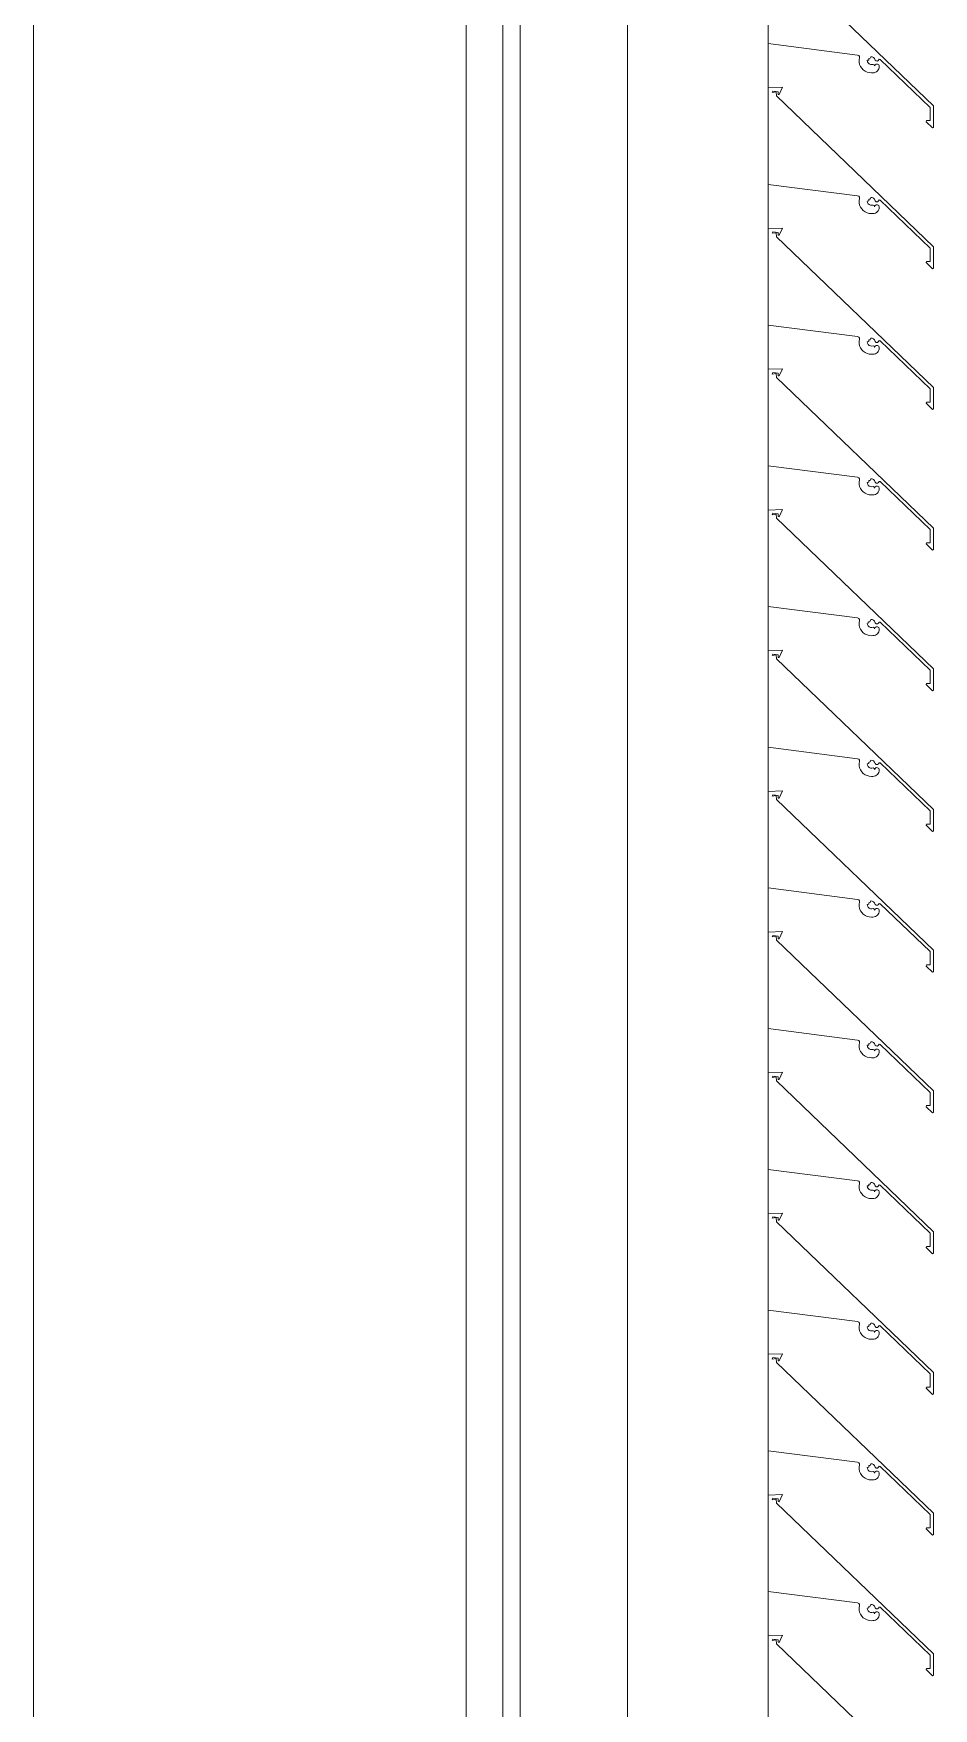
# Model space of a CAD drawing. Header units: millimetres. Extents: x -220592 to 404889, y -217665 to 38245.
# Drawn here: x -718.58 to -714.42, y -1249.95 to -1242.21 of the extents above; entities that cross this region are included whole.
import ezdxf

# ---------------------------------------------------------------- set-up
doc = ezdxf.new("R2010")
doc.units = ezdxf.units.MM
doc.linetypes.add('XKITLINE00', pattern=[0])
doc.layers.add('Part', color=7, linetype='Continuous', lineweight=0)

# ---------------------------------------------------------------- blocks, each defined once
blk = doc.blocks.new('*A15046')
at = {"layer": 'Part', "color": 7, "linetype": 'XKITLINE00', "lineweight": 0}
for p, q in [((92.53, 356.643483), (92.53, 93.899527)), ((94.53, 93.899527), (94.53, 244.699959))]:
    blk.add_line(p, q, dxfattribs=at)
blk = doc.blocks.new('*A15638')
at = {"layer": 'Part', "color": 7, "linetype": 'XKITLINE00', "lineweight": 0}
for p, q in [((94.700136, 154.15), (94.700136, 181.4)), ((94.780136, 154.15), (94.780136, 181.4))]:
    blk.add_line(p, q, dxfattribs=at)
blk = doc.blocks.new('*A15645')
at = {"layer": 'Part', "color": 7, "linetype": 'XKITLINE00', "lineweight": 0}
for p, q in [((95.925418, 167.26533), (95.992799, 167.26794)), ((95.947029, 167.250196), (95.944993, 167.243623)), ((95.944993, 167.243623), (95.962009, 167.246527)), ((95.972012, 167.247056), (95.947029, 167.250196)), ((95.962009, 167.246527), (95.964906, 167.227984)), ((95.964906, 167.227984), (96.690028, 166.531738)), ((95.972141, 167.234865), (95.972012, 167.247056)), ((95.977264, 167.234453), (95.972141, 167.234865)), ((95.992799, 167.26794), (95.977264, 167.234453)), ((96.339112, 166.766618), (95.925304, 166.819622)), ((96.344187, 166.764428), (96.339112, 166.766618)), ((96.347324, 166.759876), (96.344187, 166.764428)), ((96.346077, 166.74422), (96.347563, 166.754354)), ((96.346452, 166.733984), (96.346077, 166.74422)), ((96.347563, 166.754354), (96.347324, 166.759876)), ((96.391775, 166.743926), (96.38407, 166.74282)), ((96.38407, 166.74282), (96.384639, 166.736336)), ((96.397771, 166.75193), (96.390606, 166.750986)), ((96.390606, 166.750986), (96.391775, 166.743926)), ((96.400093, 166.75932), (96.397771, 166.75193)), ((96.406765, 166.758898), (96.400093, 166.75932)), ((96.412841, 166.756108), (96.406765, 166.758898)), ((96.417508, 166.751322), (96.412841, 166.756108)), ((96.420622, 166.743748), (96.417508, 166.751322)), ((96.424805, 166.739591), (96.420622, 166.743748)), ((96.435163, 166.743239), (96.430699, 166.739385)), ((96.438818, 166.747866), (96.435163, 166.743239)), ((96.443977, 166.746774), (96.438818, 166.747866)), ((96.674993, 166.525371), (96.443977, 166.746774)), ((96.348675, 166.723985), (96.346452, 166.733984)), ((96.352673, 166.714555), (96.348675, 166.723985)), ((96.358313, 166.706005), (96.352673, 166.714555)), ((96.365409, 166.698618), (96.358313, 166.706005)), ((96.373725, 166.69264), (96.365409, 166.698618)), ((96.382988, 166.688267), (96.373725, 166.69264)), ((96.392889, 166.685644), (96.382988, 166.688267)), ((96.384639, 166.736336), (96.387441, 166.730462)), ((96.387441, 166.730462), (96.392123, 166.72594)), ((96.392123, 166.72594), (96.398091, 166.723342)), ((96.403102, 166.684859), (96.392889, 166.685644)), ((96.398091, 166.723342), (96.404591, 166.722998)), ((96.409901, 166.684957), (96.403102, 166.684859)), ((96.404591, 166.722998), (96.410509, 166.723903)), ((96.415629, 166.685593), (96.409901, 166.684957)), ((96.410509, 166.723903), (96.41532, 166.721496)), ((96.41532, 166.721496), (96.41735, 166.716515)), ((96.42113, 166.687312), (96.415629, 166.685593)), ((96.41735, 166.716515), (96.420292, 166.721987)), ((96.420292, 166.721987), (96.425448, 166.725205)), ((96.4262, 166.690052), (96.42113, 166.687312)), ((96.430699, 166.739385), (96.424805, 166.739591)), ((96.425448, 166.725205), (96.431526, 166.725193)), ((96.430653, 166.69371), (96.4262, 166.690052)), ((96.434325, 166.698153), (96.430653, 166.69371)), ((96.431526, 166.725193), (96.43667, 166.721956)), ((96.437079, 166.703216), (96.434325, 166.698153)), ((96.43667, 166.721956), (96.43931, 166.716482)), ((96.438814, 166.708712), (96.437079, 166.703216)), ((96.43931, 166.716482), (96.438814, 166.708712)), ((96.67465, 166.464025), (96.674993, 166.525371)), ((96.690028, 166.531738), (96.689475, 166.432587)), ((96.656145, 166.459007), (96.65723, 166.463928)), ((96.684794, 166.430119), (96.656145, 166.459007)), ((96.65723, 166.463928), (96.67465, 166.464025)), ((96.689475, 166.432587), (96.684794, 166.430119))]:
    blk.add_line(p, q, dxfattribs=at)
blk = doc.blocks.new('*A15646')
at = {"layer": 'Part', "color": 7, "linetype": 'XKITLINE00', "lineweight": 0}
for p, q in [((95.925304, 167.26533), (95.275304, 167.26533)), ((95.275304, 167.26533), (95.275304, 153.465444)), ((95.925304, 167.26533), (95.925304, 153.465444)), ((95.925304, 153.465444), (95.275304, 153.465444))]:
    blk.add_line(p, q, dxfattribs=at)
blk = doc.blocks.new('*A15647')
at = {"layer": 'Part', "color": 7, "linetype": 'XKITLINE00', "lineweight": 0}
for p, q in [((95.925304, 166.615326), (95.992799, 166.61794)), ((95.947029, 166.600196), (95.944993, 166.593623)), ((95.944993, 166.593623), (95.962009, 166.596527)), ((95.972012, 166.597056), (95.947029, 166.600196)), ((95.962009, 166.596527), (95.964906, 166.577984)), ((95.972141, 166.584865), (95.972012, 166.597056)), ((95.992799, 166.61794), (95.977264, 166.584453)), ((95.964906, 166.577984), (96.690028, 165.881738)), ((95.977264, 166.584453), (95.972141, 166.584865)), ((96.339112, 166.116618), (95.925304, 166.169622)), ((96.344187, 166.114428), (96.339112, 166.116618)), ((96.347324, 166.109876), (96.344187, 166.114428)), ((96.346077, 166.09422), (96.347563, 166.104354)), ((96.346452, 166.083984), (96.346077, 166.09422)), ((96.348675, 166.073985), (96.346452, 166.083984)), ((96.347563, 166.104354), (96.347324, 166.109876)), ((96.352673, 166.064555), (96.348675, 166.073985)), ((96.358313, 166.056005), (96.352673, 166.064555)), ((96.365409, 166.048618), (96.358313, 166.056005)), ((96.373725, 166.04264), (96.365409, 166.048618)), ((96.391775, 166.093926), (96.38407, 166.09282)), ((96.38407, 166.09282), (96.384639, 166.086336)), ((96.384639, 166.086336), (96.387441, 166.080462)), ((96.387441, 166.080462), (96.392123, 166.07594)), ((96.397771, 166.10193), (96.390606, 166.100986)), ((96.390606, 166.100986), (96.391775, 166.093926)), ((96.392123, 166.07594), (96.398091, 166.073342)), ((96.400093, 166.10932), (96.397771, 166.10193)), ((96.398091, 166.073342), (96.404591, 166.072998)), ((96.406765, 166.108898), (96.400093, 166.10932)), ((96.404591, 166.072998), (96.410509, 166.073903)), ((96.412841, 166.106108), (96.406765, 166.108898)), ((96.410509, 166.073903), (96.41532, 166.071496)), ((96.417508, 166.101322), (96.412841, 166.106108)), ((96.41532, 166.071496), (96.41735, 166.066515)), ((96.41735, 166.066515), (96.420292, 166.071987)), ((96.420622, 166.093748), (96.417508, 166.101322)), ((96.420292, 166.071987), (96.425448, 166.075205)), ((96.424805, 166.089591), (96.420622, 166.093748)), ((96.430699, 166.089385), (96.424805, 166.089591)), ((96.425448, 166.075205), (96.431526, 166.075193)), ((96.434325, 166.048153), (96.430653, 166.04371)), ((96.435163, 166.093239), (96.430699, 166.089385)), ((96.431526, 166.075193), (96.43667, 166.071956)), ((96.437079, 166.053216), (96.434325, 166.048153)), ((96.438818, 166.097866), (96.435163, 166.093239)), ((96.43667, 166.071956), (96.43931, 166.066482)), ((96.438814, 166.058712), (96.437079, 166.053216)), ((96.43931, 166.066482), (96.438814, 166.058712)), ((96.443977, 166.096774), (96.438818, 166.097866)), ((96.674993, 165.875371), (96.443977, 166.096774)), ((96.382988, 166.038267), (96.373725, 166.04264)), ((96.392889, 166.035644), (96.382988, 166.038267)), ((96.403102, 166.034859), (96.392889, 166.035644)), ((96.409901, 166.034957), (96.403102, 166.034859)), ((96.415629, 166.035593), (96.409901, 166.034957)), ((96.42113, 166.037312), (96.415629, 166.035593)), ((96.4262, 166.040052), (96.42113, 166.037312)), ((96.430653, 166.04371), (96.4262, 166.040052)), ((96.656145, 165.809007), (96.65723, 165.813928)), ((96.65723, 165.813928), (96.67465, 165.814025)), ((96.67465, 165.814025), (96.674993, 165.875371)), ((96.690028, 165.881738), (96.689475, 165.782587)), ((96.684794, 165.780119), (96.656145, 165.809007)), ((96.689475, 165.782587), (96.684794, 165.780119))]:
    blk.add_line(p, q, dxfattribs=at)
blk = doc.blocks.new('*A15648')
at = {"layer": 'Part', "color": 7, "linetype": 'XKITLINE00', "lineweight": 0}
for p, q in [((95.925304, 165.965326), (95.992799, 165.96794)), ((95.992799, 165.96794), (95.977264, 165.934453)), ((95.947029, 165.950196), (95.944993, 165.943623)), ((95.944993, 165.943623), (95.962009, 165.946527)), ((95.972012, 165.947056), (95.947029, 165.950196)), ((95.962009, 165.946527), (95.964906, 165.927984)), ((95.964906, 165.927984), (96.690028, 165.231738)), ((95.972141, 165.934865), (95.972012, 165.947056)), ((95.977264, 165.934453), (95.972141, 165.934865)), ((96.339112, 165.466618), (95.925304, 165.519622)), ((96.344187, 165.464428), (96.339112, 165.466618)), ((96.347324, 165.459876), (96.344187, 165.464428)), ((96.346077, 165.44422), (96.347563, 165.454354)), ((96.346452, 165.433984), (96.346077, 165.44422)), ((96.348675, 165.423985), (96.346452, 165.433984)), ((96.347563, 165.454354), (96.347324, 165.459876)), ((96.391775, 165.443926), (96.38407, 165.44282)), ((96.38407, 165.44282), (96.384639, 165.436336)), ((96.384639, 165.436336), (96.387441, 165.430462)), ((96.387441, 165.430462), (96.392123, 165.42594)), ((96.397771, 165.45193), (96.390606, 165.450986)), ((96.390606, 165.450986), (96.391775, 165.443926)), ((96.392123, 165.42594), (96.398091, 165.423342)), ((96.400093, 165.45932), (96.397771, 165.45193)), ((96.406765, 165.458898), (96.400093, 165.45932)), ((96.412841, 165.456108), (96.406765, 165.458898)), ((96.417508, 165.451322), (96.412841, 165.456108)), ((96.420622, 165.443748), (96.417508, 165.451322)), ((96.420292, 165.421987), (96.425448, 165.425205)), ((96.424805, 165.439591), (96.420622, 165.443748)), ((96.430699, 165.439385), (96.424805, 165.439591)), ((96.425448, 165.425205), (96.431526, 165.425193)), ((96.435163, 165.443239), (96.430699, 165.439385)), ((96.431526, 165.425193), (96.43667, 165.421956)), ((96.438818, 165.447866), (96.435163, 165.443239)), ((96.443977, 165.446774), (96.438818, 165.447866)), ((96.674993, 165.225371), (96.443977, 165.446774)), ((96.352673, 165.414555), (96.348675, 165.423985)), ((96.358313, 165.406005), (96.352673, 165.414555)), ((96.365409, 165.398618), (96.358313, 165.406005)), ((96.373725, 165.39264), (96.365409, 165.398618)), ((96.382988, 165.388267), (96.373725, 165.39264)), ((96.392889, 165.385644), (96.382988, 165.388267)), ((96.403102, 165.384859), (96.392889, 165.385644)), ((96.398091, 165.423342), (96.404591, 165.422998)), ((96.409901, 165.384957), (96.403102, 165.384859)), ((96.404591, 165.422998), (96.410509, 165.423903)), ((96.415629, 165.385593), (96.409901, 165.384957)), ((96.410509, 165.423903), (96.41532, 165.421496)), ((96.41532, 165.421496), (96.41735, 165.416515)), ((96.42113, 165.387312), (96.415629, 165.385593)), ((96.41735, 165.416515), (96.420292, 165.421987)), ((96.4262, 165.390052), (96.42113, 165.387312)), ((96.430653, 165.39371), (96.4262, 165.390052)), ((96.434325, 165.398153), (96.430653, 165.39371)), ((96.437079, 165.403216), (96.434325, 165.398153)), ((96.43667, 165.421956), (96.43931, 165.416482)), ((96.438814, 165.408712), (96.437079, 165.403216)), ((96.43931, 165.416482), (96.438814, 165.408712)), ((96.67465, 165.164025), (96.674993, 165.225371)), ((96.690028, 165.231738), (96.689475, 165.132587)), ((96.656145, 165.159007), (96.65723, 165.163928)), ((96.684794, 165.130119), (96.656145, 165.159007)), ((96.65723, 165.163928), (96.67465, 165.164025)), ((96.689475, 165.132587), (96.684794, 165.130119))]:
    blk.add_line(p, q, dxfattribs=at)
blk = doc.blocks.new('*A15649')
at = {"layer": 'Part', "color": 7, "linetype": 'XKITLINE00', "lineweight": 0}
for p, q in [((95.925304, 165.315326), (95.992799, 165.31794)), ((95.947029, 165.300196), (95.944993, 165.293623)), ((95.944993, 165.293623), (95.962009, 165.296527)), ((95.972012, 165.297056), (95.947029, 165.300196)), ((95.962009, 165.296527), (95.964906, 165.277984)), ((95.964906, 165.277984), (96.690028, 164.581738)), ((95.972141, 165.284865), (95.972012, 165.297056)), ((95.977264, 165.284453), (95.972141, 165.284865)), ((95.992799, 165.31794), (95.977264, 165.284453)), ((96.339112, 164.816618), (95.925304, 164.869622)), ((96.344187, 164.814428), (96.339112, 164.816618)), ((96.347324, 164.809876), (96.344187, 164.814428)), ((96.347563, 164.804354), (96.347324, 164.809876)), ((96.400093, 164.80932), (96.397771, 164.80193)), ((96.406765, 164.808898), (96.400093, 164.80932)), ((96.412841, 164.806108), (96.406765, 164.808898)), ((96.346077, 164.79422), (96.347563, 164.804354)), ((96.346452, 164.783984), (96.346077, 164.79422)), ((96.348675, 164.773985), (96.346452, 164.783984)), ((96.352673, 164.764555), (96.348675, 164.773985)), ((96.358313, 164.756005), (96.352673, 164.764555)), ((96.365409, 164.748618), (96.358313, 164.756005)), ((96.373725, 164.74264), (96.365409, 164.748618)), ((96.382988, 164.738267), (96.373725, 164.74264)), ((96.392889, 164.735644), (96.382988, 164.738267)), ((96.391775, 164.793926), (96.38407, 164.79282)), ((96.38407, 164.79282), (96.384639, 164.786336)), ((96.384639, 164.786336), (96.387441, 164.780462)), ((96.387441, 164.780462), (96.392123, 164.77594)), ((96.397771, 164.80193), (96.390606, 164.800986)), ((96.390606, 164.800986), (96.391775, 164.793926)), ((96.392123, 164.77594), (96.398091, 164.773342)), ((96.403102, 164.734859), (96.392889, 164.735644)), ((96.398091, 164.773342), (96.404591, 164.772998)), ((96.409901, 164.734957), (96.403102, 164.734859)), ((96.404591, 164.772998), (96.410509, 164.773903)), ((96.415629, 164.735593), (96.409901, 164.734957)), ((96.410509, 164.773903), (96.41532, 164.771496)), ((96.417508, 164.801322), (96.412841, 164.806108)), ((96.41532, 164.771496), (96.41735, 164.766515)), ((96.42113, 164.737312), (96.415629, 164.735593)), ((96.41735, 164.766515), (96.420292, 164.771987)), ((96.420622, 164.793748), (96.417508, 164.801322)), ((96.420292, 164.771987), (96.425448, 164.775205)), ((96.424805, 164.789591), (96.420622, 164.793748)), ((96.4262, 164.740052), (96.42113, 164.737312)), ((96.430699, 164.789385), (96.424805, 164.789591)), ((96.425448, 164.775205), (96.431526, 164.775193)), ((96.430653, 164.74371), (96.4262, 164.740052)), ((96.434325, 164.748153), (96.430653, 164.74371)), ((96.435163, 164.793239), (96.430699, 164.789385)), ((96.431526, 164.775193), (96.43667, 164.771956)), ((96.437079, 164.753216), (96.434325, 164.748153)), ((96.438818, 164.797866), (96.435163, 164.793239)), ((96.43667, 164.771956), (96.43931, 164.766482)), ((96.438814, 164.758712), (96.437079, 164.753216)), ((96.43931, 164.766482), (96.438814, 164.758712)), ((96.443977, 164.796774), (96.438818, 164.797866)), ((96.674993, 164.575371), (96.443977, 164.796774)), ((96.67465, 164.514025), (96.674993, 164.575371)), ((96.690028, 164.581738), (96.689475, 164.482587)), ((96.656145, 164.509007), (96.65723, 164.513928)), ((96.684794, 164.480119), (96.656145, 164.509007)), ((96.65723, 164.513928), (96.67465, 164.514025)), ((96.689475, 164.482587), (96.684794, 164.480119))]:
    blk.add_line(p, q, dxfattribs=at)
blk = doc.blocks.new('*A15650')
at = {"layer": 'Part', "color": 7, "linetype": 'XKITLINE00', "lineweight": 0}
for p, q in [((95.925304, 164.665326), (95.992799, 164.66794)), ((95.992799, 164.66794), (95.977264, 164.634453)), ((95.947029, 164.650196), (95.944993, 164.643623)), ((95.944993, 164.643623), (95.962009, 164.646527)), ((95.972012, 164.647056), (95.947029, 164.650196)), ((95.962009, 164.646527), (95.964906, 164.627984)), ((95.964906, 164.627984), (96.690028, 163.931738)), ((95.972141, 164.634865), (95.972012, 164.647056)), ((95.977264, 164.634453), (95.972141, 164.634865)), ((96.339112, 164.166618), (95.925304, 164.219622)), ((96.344187, 164.164428), (96.339112, 164.166618)), ((96.347324, 164.159876), (96.344187, 164.164428)), ((96.346077, 164.14422), (96.347563, 164.154354)), ((96.346452, 164.133984), (96.346077, 164.14422)), ((96.348675, 164.123985), (96.346452, 164.133984)), ((96.347563, 164.154354), (96.347324, 164.159876)), ((96.352673, 164.114555), (96.348675, 164.123985)), ((96.358313, 164.106005), (96.352673, 164.114555)), ((96.391775, 164.143926), (96.38407, 164.14282)), ((96.38407, 164.14282), (96.384639, 164.136336)), ((96.384639, 164.136336), (96.387441, 164.130462)), ((96.387441, 164.130462), (96.392123, 164.12594)), ((96.397771, 164.15193), (96.390606, 164.150986)), ((96.390606, 164.150986), (96.391775, 164.143926)), ((96.392123, 164.12594), (96.398091, 164.123342)), ((96.400093, 164.15932), (96.397771, 164.15193)), ((96.398091, 164.123342), (96.404591, 164.122998)), ((96.406765, 164.158898), (96.400093, 164.15932)), ((96.404591, 164.122998), (96.410509, 164.123903)), ((96.412841, 164.156108), (96.406765, 164.158898)), ((96.410509, 164.123903), (96.41532, 164.121496)), ((96.417508, 164.151322), (96.412841, 164.156108)), ((96.41532, 164.121496), (96.41735, 164.116515)), ((96.41735, 164.116515), (96.420292, 164.121987)), ((96.420622, 164.143748), (96.417508, 164.151322)), ((96.420292, 164.121987), (96.425448, 164.125205)), ((96.424805, 164.139591), (96.420622, 164.143748)), ((96.430699, 164.139385), (96.424805, 164.139591)), ((96.425448, 164.125205), (96.431526, 164.125193)), ((96.435163, 164.143239), (96.430699, 164.139385)), ((96.431526, 164.125193), (96.43667, 164.121956)), ((96.438818, 164.147866), (96.435163, 164.143239)), ((96.43667, 164.121956), (96.43931, 164.116482)), ((96.43931, 164.116482), (96.438814, 164.108712)), ((96.443977, 164.146774), (96.438818, 164.147866)), ((96.674993, 163.925371), (96.443977, 164.146774)), ((96.365409, 164.098618), (96.358313, 164.106005)), ((96.373725, 164.09264), (96.365409, 164.098618)), ((96.382988, 164.088267), (96.373725, 164.09264)), ((96.392889, 164.085644), (96.382988, 164.088267)), ((96.403102, 164.084859), (96.392889, 164.085644)), ((96.409901, 164.084957), (96.403102, 164.084859)), ((96.415629, 164.085593), (96.409901, 164.084957)), ((96.42113, 164.087312), (96.415629, 164.085593)), ((96.4262, 164.090052), (96.42113, 164.087312)), ((96.430653, 164.09371), (96.4262, 164.090052)), ((96.434325, 164.098153), (96.430653, 164.09371)), ((96.437079, 164.103216), (96.434325, 164.098153)), ((96.438814, 164.108712), (96.437079, 164.103216)), ((96.67465, 163.864025), (96.674993, 163.925371)), ((96.690028, 163.931738), (96.689475, 163.832587)), ((96.656145, 163.859007), (96.65723, 163.863928)), ((96.684794, 163.830119), (96.656145, 163.859007)), ((96.65723, 163.863928), (96.67465, 163.864025)), ((96.689475, 163.832587), (96.684794, 163.830119))]:
    blk.add_line(p, q, dxfattribs=at)
blk = doc.blocks.new('*A15651')
at = {"layer": 'Part', "color": 7, "linetype": 'XKITLINE00', "lineweight": 0}
for p, q in [((95.925304, 164.015326), (95.992799, 164.01794)), ((95.947029, 164.000196), (95.944993, 163.993623)), ((95.944993, 163.993623), (95.962009, 163.996527)), ((95.972012, 163.997056), (95.947029, 164.000196)), ((95.962009, 163.996527), (95.964906, 163.977984)), ((95.964906, 163.977984), (96.690028, 163.281738)), ((95.972141, 163.984865), (95.972012, 163.997056)), ((95.977264, 163.984453), (95.972141, 163.984865)), ((95.992799, 164.01794), (95.977264, 163.984453)), ((96.339112, 163.516618), (95.925304, 163.569622)), ((96.344187, 163.514428), (96.339112, 163.516618)), ((96.347324, 163.509876), (96.344187, 163.514428)), ((96.346077, 163.49422), (96.347563, 163.504354)), ((96.346452, 163.483984), (96.346077, 163.49422)), ((96.347563, 163.504354), (96.347324, 163.509876)), ((96.391775, 163.493926), (96.38407, 163.49282)), ((96.38407, 163.49282), (96.384639, 163.486336)), ((96.397771, 163.50193), (96.390606, 163.500986)), ((96.390606, 163.500986), (96.391775, 163.493926)), ((96.400093, 163.50932), (96.397771, 163.50193)), ((96.406765, 163.508898), (96.400093, 163.50932)), ((96.412841, 163.506108), (96.406765, 163.508898)), ((96.417508, 163.501322), (96.412841, 163.506108)), ((96.420622, 163.493748), (96.417508, 163.501322)), ((96.424805, 163.489591), (96.420622, 163.493748)), ((96.435163, 163.493239), (96.430699, 163.489385)), ((96.438818, 163.497866), (96.435163, 163.493239)), ((96.443977, 163.496774), (96.438818, 163.497866)), ((96.674993, 163.275371), (96.443977, 163.496774)), ((96.348675, 163.473985), (96.346452, 163.483984)), ((96.352673, 163.464555), (96.348675, 163.473985)), ((96.358313, 163.456005), (96.352673, 163.464555)), ((96.365409, 163.448618), (96.358313, 163.456005)), ((96.373725, 163.44264), (96.365409, 163.448618)), ((96.382988, 163.438267), (96.373725, 163.44264)), ((96.392889, 163.435644), (96.382988, 163.438267)), ((96.384639, 163.486336), (96.387441, 163.480462)), ((96.387441, 163.480462), (96.392123, 163.47594)), ((96.392123, 163.47594), (96.398091, 163.473342)), ((96.403102, 163.434859), (96.392889, 163.435644)), ((96.398091, 163.473342), (96.404591, 163.472998)), ((96.409901, 163.434957), (96.403102, 163.434859)), ((96.404591, 163.472998), (96.410509, 163.473903)), ((96.415629, 163.435593), (96.409901, 163.434957)), ((96.410509, 163.473903), (96.41532, 163.471496)), ((96.41532, 163.471496), (96.41735, 163.466515)), ((96.42113, 163.437312), (96.415629, 163.435593)), ((96.41735, 163.466515), (96.420292, 163.471987)), ((96.420292, 163.471987), (96.425448, 163.475205)), ((96.4262, 163.440052), (96.42113, 163.437312)), ((96.430699, 163.489385), (96.424805, 163.489591)), ((96.425448, 163.475205), (96.431526, 163.475193)), ((96.430653, 163.44371), (96.4262, 163.440052)), ((96.434325, 163.448153), (96.430653, 163.44371)), ((96.431526, 163.475193), (96.43667, 163.471956)), ((96.437079, 163.453216), (96.434325, 163.448153)), ((96.43667, 163.471956), (96.43931, 163.466482)), ((96.438814, 163.458712), (96.437079, 163.453216)), ((96.43931, 163.466482), (96.438814, 163.458712)), ((96.67465, 163.214025), (96.674993, 163.275371)), ((96.690028, 163.281738), (96.689475, 163.182587)), ((96.656145, 163.209007), (96.65723, 163.213928)), ((96.684794, 163.180119), (96.656145, 163.209007)), ((96.65723, 163.213928), (96.67465, 163.214025)), ((96.689475, 163.182587), (96.684794, 163.180119))]:
    blk.add_line(p, q, dxfattribs=at)
blk = doc.blocks.new('*A15652')
at = {"layer": 'Part', "color": 7, "linetype": 'XKITLINE00', "lineweight": 0}
for p, q in [((95.925304, 163.365326), (95.992799, 163.36794)), ((95.947029, 163.350196), (95.944993, 163.343623)), ((95.944993, 163.343623), (95.962009, 163.346527)), ((95.972012, 163.347056), (95.947029, 163.350196)), ((95.962009, 163.346527), (95.964906, 163.327984)), ((95.972141, 163.334865), (95.972012, 163.347056)), ((95.992799, 163.36794), (95.977264, 163.334453)), ((95.964906, 163.327984), (96.690028, 162.631738)), ((95.977264, 163.334453), (95.972141, 163.334865)), ((96.339112, 162.866618), (95.925304, 162.919622)), ((96.344187, 162.864428), (96.339112, 162.866618)), ((96.347324, 162.859876), (96.344187, 162.864428)), ((96.346077, 162.84422), (96.347563, 162.854354)), ((96.346452, 162.833984), (96.346077, 162.84422)), ((96.348675, 162.823985), (96.346452, 162.833984)), ((96.347563, 162.854354), (96.347324, 162.859876)), ((96.352673, 162.814555), (96.348675, 162.823985)), ((96.358313, 162.806005), (96.352673, 162.814555)), ((96.365409, 162.798618), (96.358313, 162.806005)), ((96.373725, 162.79264), (96.365409, 162.798618)), ((96.391775, 162.843926), (96.38407, 162.84282)), ((96.38407, 162.84282), (96.384639, 162.836336)), ((96.384639, 162.836336), (96.387441, 162.830462)), ((96.387441, 162.830462), (96.392123, 162.82594)), ((96.397771, 162.85193), (96.390606, 162.850986)), ((96.390606, 162.850986), (96.391775, 162.843926)), ((96.392123, 162.82594), (96.398091, 162.823342)), ((96.400093, 162.85932), (96.397771, 162.85193)), ((96.398091, 162.823342), (96.404591, 162.822998)), ((96.406765, 162.858898), (96.400093, 162.85932)), ((96.404591, 162.822998), (96.410509, 162.823903)), ((96.412841, 162.856108), (96.406765, 162.858898)), ((96.410509, 162.823903), (96.41532, 162.821496)), ((96.417508, 162.851322), (96.412841, 162.856108)), ((96.41532, 162.821496), (96.41735, 162.816515)), ((96.41735, 162.816515), (96.420292, 162.821987)), ((96.420622, 162.843748), (96.417508, 162.851322)), ((96.420292, 162.821987), (96.425448, 162.825205)), ((96.424805, 162.839591), (96.420622, 162.843748)), ((96.430699, 162.839385), (96.424805, 162.839591)), ((96.425448, 162.825205), (96.431526, 162.825193)), ((96.434325, 162.798153), (96.430653, 162.79371)), ((96.435163, 162.843239), (96.430699, 162.839385)), ((96.431526, 162.825193), (96.43667, 162.821956)), ((96.437079, 162.803216), (96.434325, 162.798153)), ((96.438818, 162.847866), (96.435163, 162.843239)), ((96.43667, 162.821956), (96.43931, 162.816482)), ((96.438814, 162.808712), (96.437079, 162.803216)), ((96.43931, 162.816482), (96.438814, 162.808712)), ((96.443977, 162.846774), (96.438818, 162.847866)), ((96.674993, 162.625371), (96.443977, 162.846774)), ((96.382988, 162.788267), (96.373725, 162.79264)), ((96.392889, 162.785644), (96.382988, 162.788267)), ((96.403102, 162.784859), (96.392889, 162.785644)), ((96.409901, 162.784957), (96.403102, 162.784859)), ((96.415629, 162.785593), (96.409901, 162.784957)), ((96.42113, 162.787312), (96.415629, 162.785593)), ((96.4262, 162.790052), (96.42113, 162.787312)), ((96.430653, 162.79371), (96.4262, 162.790052)), ((96.656145, 162.559007), (96.65723, 162.563928)), ((96.65723, 162.563928), (96.67465, 162.564025)), ((96.67465, 162.564025), (96.674993, 162.625371)), ((96.690028, 162.631738), (96.689475, 162.532587)), ((96.684794, 162.530119), (96.656145, 162.559007)), ((96.689475, 162.532587), (96.684794, 162.530119))]:
    blk.add_line(p, q, dxfattribs=at)
blk = doc.blocks.new('*A15653')
at = {"layer": 'Part', "color": 7, "linetype": 'XKITLINE00', "lineweight": 0}
for p, q in [((95.925304, 162.715326), (95.992799, 162.71794)), ((95.992799, 162.71794), (95.977264, 162.684453)), ((95.947029, 162.700196), (95.944993, 162.693623)), ((95.944993, 162.693623), (95.962009, 162.696527)), ((95.972012, 162.697056), (95.947029, 162.700196)), ((95.962009, 162.696527), (95.964906, 162.677984)), ((95.964906, 162.677984), (96.690028, 161.981738)), ((95.972141, 162.684865), (95.972012, 162.697056)), ((95.977264, 162.684453), (95.972141, 162.684865)), ((96.339112, 162.216618), (95.925304, 162.269622)), ((96.344187, 162.214428), (96.339112, 162.216618)), ((96.347324, 162.209876), (96.344187, 162.214428)), ((96.346077, 162.19422), (96.347563, 162.204354)), ((96.346452, 162.183984), (96.346077, 162.19422)), ((96.348675, 162.173985), (96.346452, 162.183984)), ((96.347563, 162.204354), (96.347324, 162.209876)), ((96.391775, 162.193926), (96.38407, 162.19282)), ((96.38407, 162.19282), (96.384639, 162.186336)), ((96.384639, 162.186336), (96.387441, 162.180462)), ((96.387441, 162.180462), (96.392123, 162.17594)), ((96.397771, 162.20193), (96.390606, 162.200986)), ((96.390606, 162.200986), (96.391775, 162.193926)), ((96.392123, 162.17594), (96.398091, 162.173342)), ((96.400093, 162.20932), (96.397771, 162.20193)), ((96.406765, 162.208898), (96.400093, 162.20932)), ((96.412841, 162.206108), (96.406765, 162.208898)), ((96.417508, 162.201322), (96.412841, 162.206108)), ((96.420622, 162.193748), (96.417508, 162.201322)), ((96.424805, 162.189591), (96.420622, 162.193748)), ((96.430699, 162.189385), (96.424805, 162.189591)), ((96.435163, 162.193239), (96.430699, 162.189385)), ((96.438818, 162.197866), (96.435163, 162.193239)), ((96.443977, 162.196774), (96.438818, 162.197866)), ((96.674993, 161.975371), (96.443977, 162.196774)), ((96.352673, 162.164555), (96.348675, 162.173985)), ((96.358313, 162.156005), (96.352673, 162.164555)), ((96.365409, 162.148618), (96.358313, 162.156005)), ((96.373725, 162.14264), (96.365409, 162.148618)), ((96.382988, 162.138267), (96.373725, 162.14264)), ((96.392889, 162.135644), (96.382988, 162.138267)), ((96.403102, 162.134859), (96.392889, 162.135644)), ((96.398091, 162.173342), (96.404591, 162.172998)), ((96.409901, 162.134957), (96.403102, 162.134859)), ((96.404591, 162.172998), (96.410509, 162.173903)), ((96.415629, 162.135593), (96.409901, 162.134957)), ((96.410509, 162.173903), (96.41532, 162.171496)), ((96.41532, 162.171496), (96.41735, 162.166515)), ((96.42113, 162.137312), (96.415629, 162.135593)), ((96.41735, 162.166515), (96.420292, 162.171987)), ((96.420292, 162.171987), (96.425448, 162.175205)), ((96.4262, 162.140052), (96.42113, 162.137312)), ((96.425448, 162.175205), (96.431526, 162.175193)), ((96.430653, 162.14371), (96.4262, 162.140052)), ((96.434325, 162.148153), (96.430653, 162.14371)), ((96.431526, 162.175193), (96.43667, 162.171956)), ((96.437079, 162.153216), (96.434325, 162.148153)), ((96.43667, 162.171956), (96.43931, 162.166482)), ((96.438814, 162.158712), (96.437079, 162.153216)), ((96.43931, 162.166482), (96.438814, 162.158712)), ((96.67465, 161.914025), (96.674993, 161.975371)), ((96.690028, 161.981738), (96.689475, 161.882587)), ((96.656145, 161.909007), (96.65723, 161.913928)), ((96.684794, 161.880119), (96.656145, 161.909007)), ((96.65723, 161.913928), (96.67465, 161.914025)), ((96.689475, 161.882587), (96.684794, 161.880119))]:
    blk.add_line(p, q, dxfattribs=at)
blk = doc.blocks.new('*A15654')
at = {"layer": 'Part', "color": 7, "linetype": 'XKITLINE00', "lineweight": 0}
for p, q in [((95.925304, 162.065326), (95.992799, 162.06794)), ((95.947029, 162.050196), (95.944993, 162.043623)), ((95.944993, 162.043623), (95.962009, 162.046527)), ((95.972012, 162.047056), (95.947029, 162.050196)), ((95.962009, 162.046527), (95.964906, 162.027984)), ((95.964906, 162.027984), (96.690028, 161.331738)), ((95.972141, 162.034865), (95.972012, 162.047056)), ((95.977264, 162.034453), (95.972141, 162.034865)), ((95.992799, 162.06794), (95.977264, 162.034453)), ((96.339112, 161.566618), (95.925304, 161.619622)), ((96.344187, 161.564428), (96.339112, 161.566618)), ((96.347324, 161.559876), (96.344187, 161.564428)), ((96.347563, 161.554354), (96.347324, 161.559876)), ((96.400093, 161.55932), (96.397771, 161.55193)), ((96.406765, 161.558898), (96.400093, 161.55932)), ((96.412841, 161.556108), (96.406765, 161.558898)), ((96.346077, 161.54422), (96.347563, 161.554354)), ((96.346452, 161.533984), (96.346077, 161.54422)), ((96.348675, 161.523985), (96.346452, 161.533984)), ((96.352673, 161.514555), (96.348675, 161.523985)), ((96.358313, 161.506005), (96.352673, 161.514555)), ((96.365409, 161.498618), (96.358313, 161.506005)), ((96.373725, 161.49264), (96.365409, 161.498618)), ((96.382988, 161.488267), (96.373725, 161.49264)), ((96.392889, 161.485644), (96.382988, 161.488267)), ((96.391775, 161.543926), (96.38407, 161.54282)), ((96.38407, 161.54282), (96.384639, 161.536336)), ((96.384639, 161.536336), (96.387441, 161.530462)), ((96.387441, 161.530462), (96.392123, 161.52594)), ((96.397771, 161.55193), (96.390606, 161.550986)), ((96.390606, 161.550986), (96.391775, 161.543926)), ((96.392123, 161.52594), (96.398091, 161.523342)), ((96.403102, 161.484859), (96.392889, 161.485644)), ((96.398091, 161.523342), (96.404591, 161.522998)), ((96.409901, 161.484957), (96.403102, 161.484859)), ((96.404591, 161.522998), (96.410509, 161.523903)), ((96.415629, 161.485593), (96.409901, 161.484957)), ((96.410509, 161.523903), (96.41532, 161.521496)), ((96.417508, 161.551322), (96.412841, 161.556108)), ((96.41532, 161.521496), (96.41735, 161.516515)), ((96.42113, 161.487312), (96.415629, 161.485593)), ((96.41735, 161.516515), (96.420292, 161.521987)), ((96.420622, 161.543748), (96.417508, 161.551322)), ((96.420292, 161.521987), (96.425448, 161.525205)), ((96.424805, 161.539591), (96.420622, 161.543748)), ((96.4262, 161.490052), (96.42113, 161.487312)), ((96.430699, 161.539385), (96.424805, 161.539591)), ((96.425448, 161.525205), (96.431526, 161.525193)), ((96.430653, 161.49371), (96.4262, 161.490052)), ((96.434325, 161.498153), (96.430653, 161.49371)), ((96.435163, 161.543239), (96.430699, 161.539385)), ((96.431526, 161.525193), (96.43667, 161.521956)), ((96.437079, 161.503216), (96.434325, 161.498153)), ((96.438818, 161.547866), (96.435163, 161.543239)), ((96.43667, 161.521956), (96.43931, 161.516482)), ((96.438814, 161.508712), (96.437079, 161.503216)), ((96.43931, 161.516482), (96.438814, 161.508712)), ((96.443977, 161.546774), (96.438818, 161.547866)), ((96.674993, 161.325371), (96.443977, 161.546774)), ((96.67465, 161.264025), (96.674993, 161.325371)), ((96.690028, 161.331738), (96.689475, 161.232587)), ((96.656145, 161.259007), (96.65723, 161.263928)), ((96.684794, 161.230119), (96.656145, 161.259007)), ((96.65723, 161.263928), (96.67465, 161.264025)), ((96.689475, 161.232587), (96.684794, 161.230119))]:
    blk.add_line(p, q, dxfattribs=at)
blk = doc.blocks.new('*A15655')
at = {"layer": 'Part', "color": 7, "linetype": 'XKITLINE00', "lineweight": 0}
for p, q in [((95.925304, 161.415326), (95.992799, 161.41794)), ((95.992799, 161.41794), (95.977264, 161.384453)), ((95.947029, 161.400196), (95.944993, 161.393623)), ((95.944993, 161.393623), (95.962009, 161.396527)), ((95.972012, 161.397056), (95.947029, 161.400196)), ((95.962009, 161.396527), (95.964906, 161.377984)), ((95.964906, 161.377984), (96.690028, 160.681738)), ((95.972141, 161.384865), (95.972012, 161.397056)), ((95.977264, 161.384453), (95.972141, 161.384865)), ((96.339112, 160.916618), (95.925304, 160.969622)), ((96.344187, 160.914428), (96.339112, 160.916618)), ((96.347324, 160.909876), (96.344187, 160.914428)), ((96.346077, 160.89422), (96.347563, 160.904354)), ((96.346452, 160.883984), (96.346077, 160.89422)), ((96.348675, 160.873985), (96.346452, 160.883984)), ((96.347563, 160.904354), (96.347324, 160.909876)), ((96.352673, 160.864555), (96.348675, 160.873985)), ((96.358313, 160.856005), (96.352673, 160.864555)), ((96.391775, 160.893926), (96.38407, 160.89282)), ((96.38407, 160.89282), (96.384639, 160.886336)), ((96.384639, 160.886336), (96.387441, 160.880462)), ((96.387441, 160.880462), (96.392123, 160.87594)), ((96.397771, 160.90193), (96.390606, 160.900986)), ((96.390606, 160.900986), (96.391775, 160.893926)), ((96.392123, 160.87594), (96.398091, 160.873342)), ((96.400093, 160.90932), (96.397771, 160.90193)), ((96.398091, 160.873342), (96.404591, 160.872998)), ((96.406765, 160.908898), (96.400093, 160.90932)), ((96.404591, 160.872998), (96.410509, 160.873903)), ((96.412841, 160.906108), (96.406765, 160.908898)), ((96.410509, 160.873903), (96.41532, 160.871496)), ((96.417508, 160.901322), (96.412841, 160.906108)), ((96.41532, 160.871496), (96.41735, 160.866515)), ((96.41735, 160.866515), (96.420292, 160.871987)), ((96.420622, 160.893748), (96.417508, 160.901322)), ((96.420292, 160.871987), (96.425448, 160.875205)), ((96.424805, 160.889591), (96.420622, 160.893748)), ((96.430699, 160.889385), (96.424805, 160.889591)), ((96.425448, 160.875205), (96.431526, 160.875193)), ((96.435163, 160.893239), (96.430699, 160.889385)), ((96.431526, 160.875193), (96.43667, 160.871956)), ((96.438818, 160.897866), (96.435163, 160.893239)), ((96.43667, 160.871956), (96.43931, 160.866482)), ((96.43931, 160.866482), (96.438814, 160.858712)), ((96.443977, 160.896774), (96.438818, 160.897866)), ((96.674993, 160.675371), (96.443977, 160.896774)), ((96.365409, 160.848618), (96.358313, 160.856005)), ((96.373725, 160.84264), (96.365409, 160.848618)), ((96.382988, 160.838267), (96.373725, 160.84264)), ((96.392889, 160.835644), (96.382988, 160.838267)), ((96.403102, 160.834859), (96.392889, 160.835644)), ((96.409901, 160.834957), (96.403102, 160.834859)), ((96.415629, 160.835593), (96.409901, 160.834957)), ((96.42113, 160.837312), (96.415629, 160.835593)), ((96.4262, 160.840052), (96.42113, 160.837312)), ((96.430653, 160.84371), (96.4262, 160.840052)), ((96.434325, 160.848153), (96.430653, 160.84371)), ((96.437079, 160.853216), (96.434325, 160.848153)), ((96.438814, 160.858712), (96.437079, 160.853216)), ((96.67465, 160.614025), (96.674993, 160.675371)), ((96.690028, 160.681738), (96.689475, 160.582587)), ((96.656145, 160.609007), (96.65723, 160.613928)), ((96.684794, 160.580119), (96.656145, 160.609007)), ((96.65723, 160.613928), (96.67465, 160.614025)), ((96.689475, 160.582587), (96.684794, 160.580119))]:
    blk.add_line(p, q, dxfattribs=at)
blk = doc.blocks.new('*A15656')
at = {"layer": 'Part', "color": 7, "linetype": 'XKITLINE00', "lineweight": 0}
for p, q in [((95.925304, 160.765326), (95.992799, 160.76794)), ((95.947029, 160.750196), (95.944993, 160.743623)), ((95.944993, 160.743623), (95.962009, 160.746527)), ((95.972012, 160.747056), (95.947029, 160.750196)), ((95.962009, 160.746527), (95.964906, 160.727984)), ((95.964906, 160.727984), (96.690028, 160.031738)), ((95.972141, 160.734865), (95.972012, 160.747056)), ((95.977264, 160.734453), (95.972141, 160.734865)), ((95.992799, 160.76794), (95.977264, 160.734453)), ((96.339112, 160.266618), (95.925304, 160.319622)), ((96.344187, 160.264428), (96.339112, 160.266618)), ((96.347324, 160.259876), (96.344187, 160.264428)), ((96.346077, 160.24422), (96.347563, 160.254354)), ((96.346452, 160.233984), (96.346077, 160.24422)), ((96.347563, 160.254354), (96.347324, 160.259876)), ((96.391775, 160.243926), (96.38407, 160.24282)), ((96.38407, 160.24282), (96.384639, 160.236336)), ((96.397771, 160.25193), (96.390606, 160.250986)), ((96.390606, 160.250986), (96.391775, 160.243926)), ((96.400093, 160.25932), (96.397771, 160.25193)), ((96.406765, 160.258898), (96.400093, 160.25932)), ((96.412841, 160.256108), (96.406765, 160.258898)), ((96.417508, 160.251322), (96.412841, 160.256108)), ((96.420622, 160.243748), (96.417508, 160.251322)), ((96.424805, 160.239591), (96.420622, 160.243748)), ((96.435163, 160.243239), (96.430699, 160.239385)), ((96.438818, 160.247866), (96.435163, 160.243239)), ((96.443977, 160.246774), (96.438818, 160.247866)), ((96.674993, 160.025371), (96.443977, 160.246774)), ((96.348675, 160.223985), (96.346452, 160.233984)), ((96.352673, 160.214555), (96.348675, 160.223985)), ((96.358313, 160.206005), (96.352673, 160.214555)), ((96.365409, 160.198618), (96.358313, 160.206005)), ((96.373725, 160.19264), (96.365409, 160.198618)), ((96.382988, 160.188267), (96.373725, 160.19264)), ((96.392889, 160.185644), (96.382988, 160.188267)), ((96.384639, 160.236336), (96.387441, 160.230462)), ((96.387441, 160.230462), (96.392123, 160.22594)), ((96.392123, 160.22594), (96.398091, 160.223342)), ((96.403102, 160.184859), (96.392889, 160.185644)), ((96.398091, 160.223342), (96.404591, 160.222998)), ((96.409901, 160.184957), (96.403102, 160.184859)), ((96.404591, 160.222998), (96.410509, 160.223903)), ((96.415629, 160.185593), (96.409901, 160.184957)), ((96.410509, 160.223903), (96.41532, 160.221496)), ((96.41532, 160.221496), (96.41735, 160.216515)), ((96.42113, 160.187312), (96.415629, 160.185593)), ((96.41735, 160.216515), (96.420292, 160.221987)), ((96.420292, 160.221987), (96.425448, 160.225205)), ((96.4262, 160.190052), (96.42113, 160.187312)), ((96.430699, 160.239385), (96.424805, 160.239591)), ((96.425448, 160.225205), (96.431526, 160.225193)), ((96.430653, 160.19371), (96.4262, 160.190052)), ((96.434325, 160.198153), (96.430653, 160.19371)), ((96.431526, 160.225193), (96.43667, 160.221956)), ((96.437079, 160.203216), (96.434325, 160.198153)), ((96.43667, 160.221956), (96.43931, 160.216482)), ((96.438814, 160.208712), (96.437079, 160.203216)), ((96.43931, 160.216482), (96.438814, 160.208712)), ((96.67465, 159.964025), (96.674993, 160.025371)), ((96.690028, 160.031738), (96.689475, 159.932587)), ((96.656145, 159.959007), (96.65723, 159.963928)), ((96.684794, 159.930119), (96.656145, 159.959007)), ((96.65723, 159.963928), (96.67465, 159.964025)), ((96.689475, 159.932587), (96.684794, 159.930119))]:
    blk.add_line(p, q, dxfattribs=at)
blk = doc.blocks.new('*A15657')
at = {"layer": 'Part', "color": 7, "linetype": 'XKITLINE00', "lineweight": 0}
for p, q in [((95.925304, 160.115326), (95.992799, 160.11794)), ((95.947029, 160.100196), (95.944993, 160.093623)), ((95.944993, 160.093623), (95.962009, 160.096527)), ((95.972012, 160.097056), (95.947029, 160.100196)), ((95.962009, 160.096527), (95.964906, 160.077984)), ((95.972141, 160.084865), (95.972012, 160.097056)), ((95.992799, 160.11794), (95.977264, 160.084453)), ((95.964906, 160.077984), (96.690028, 159.381738)), ((95.977264, 160.084453), (95.972141, 160.084865)), ((96.339112, 159.616618), (95.925304, 159.669622)), ((96.344187, 159.614428), (96.339112, 159.616618)), ((96.347324, 159.609876), (96.344187, 159.614428)), ((96.346077, 159.59422), (96.347563, 159.604354)), ((96.346452, 159.583984), (96.346077, 159.59422)), ((96.348675, 159.573985), (96.346452, 159.583984)), ((96.347563, 159.604354), (96.347324, 159.609876)), ((96.352673, 159.564555), (96.348675, 159.573985)), ((96.358313, 159.556005), (96.352673, 159.564555)), ((96.365409, 159.548618), (96.358313, 159.556005)), ((96.373725, 159.54264), (96.365409, 159.548618)), ((96.391775, 159.593926), (96.38407, 159.59282)), ((96.38407, 159.59282), (96.384639, 159.586336)), ((96.384639, 159.586336), (96.387441, 159.580462)), ((96.387441, 159.580462), (96.392123, 159.57594)), ((96.397771, 159.60193), (96.390606, 159.600986)), ((96.390606, 159.600986), (96.391775, 159.593926)), ((96.392123, 159.57594), (96.398091, 159.573342)), ((96.400093, 159.60932), (96.397771, 159.60193)), ((96.398091, 159.573342), (96.404591, 159.572998)), ((96.406765, 159.608898), (96.400093, 159.60932)), ((96.404591, 159.572998), (96.410509, 159.573903)), ((96.412841, 159.606108), (96.406765, 159.608898)), ((96.410509, 159.573903), (96.41532, 159.571496)), ((96.417508, 159.601322), (96.412841, 159.606108)), ((96.41532, 159.571496), (96.41735, 159.566515)), ((96.41735, 159.566515), (96.420292, 159.571987)), ((96.420622, 159.593748), (96.417508, 159.601322)), ((96.420292, 159.571987), (96.425448, 159.575205)), ((96.424805, 159.589591), (96.420622, 159.593748)), ((96.430699, 159.589385), (96.424805, 159.589591)), ((96.425448, 159.575205), (96.431526, 159.575193)), ((96.434325, 159.548153), (96.430653, 159.54371)), ((96.435163, 159.593239), (96.430699, 159.589385)), ((96.431526, 159.575193), (96.43667, 159.571956)), ((96.437079, 159.553216), (96.434325, 159.548153)), ((96.438818, 159.597866), (96.435163, 159.593239)), ((96.43667, 159.571956), (96.43931, 159.566482)), ((96.438814, 159.558712), (96.437079, 159.553216)), ((96.43931, 159.566482), (96.438814, 159.558712)), ((96.443977, 159.596774), (96.438818, 159.597866)), ((96.674993, 159.375371), (96.443977, 159.596774)), ((96.382988, 159.538267), (96.373725, 159.54264)), ((96.392889, 159.535644), (96.382988, 159.538267)), ((96.403102, 159.534859), (96.392889, 159.535644)), ((96.409901, 159.534957), (96.403102, 159.534859)), ((96.415629, 159.535593), (96.409901, 159.534957)), ((96.42113, 159.537312), (96.415629, 159.535593)), ((96.4262, 159.540052), (96.42113, 159.537312)), ((96.430653, 159.54371), (96.4262, 159.540052)), ((96.656145, 159.309007), (96.65723, 159.313928)), ((96.65723, 159.313928), (96.67465, 159.314025)), ((96.67465, 159.314025), (96.674993, 159.375371)), ((96.690028, 159.381738), (96.689475, 159.282587)), ((96.684794, 159.280119), (96.656145, 159.309007)), ((96.689475, 159.282587), (96.684794, 159.280119))]:
    blk.add_line(p, q, dxfattribs=at)
blk = doc.blocks.new('*A15658')
at = {"layer": 'Part', "color": 7, "linetype": 'XKITLINE00', "lineweight": 0}
for p, q in [((95.925304, 159.465326), (95.992799, 159.46794)), ((95.992799, 159.46794), (95.977264, 159.434453)), ((95.947029, 159.450196), (95.944993, 159.443623)), ((95.944993, 159.443623), (95.962009, 159.446527)), ((95.972012, 159.447056), (95.947029, 159.450196)), ((95.962009, 159.446527), (95.964906, 159.427984)), ((95.964906, 159.427984), (96.690028, 158.731738)), ((95.972141, 159.434865), (95.972012, 159.447056)), ((95.977264, 159.434453), (95.972141, 159.434865)), ((96.339112, 158.966618), (95.925304, 159.019622)), ((96.344187, 158.964428), (96.339112, 158.966618)), ((96.347324, 158.959876), (96.344187, 158.964428)), ((96.346077, 158.94422), (96.347563, 158.954354)), ((96.346452, 158.933984), (96.346077, 158.94422)), ((96.348675, 158.923985), (96.346452, 158.933984)), ((96.347563, 158.954354), (96.347324, 158.959876)), ((96.391775, 158.943926), (96.38407, 158.94282)), ((96.38407, 158.94282), (96.384639, 158.936336)), ((96.384639, 158.936336), (96.387441, 158.930462)), ((96.387441, 158.930462), (96.392123, 158.92594)), ((96.397771, 158.95193), (96.390606, 158.950986)), ((96.390606, 158.950986), (96.391775, 158.943926)), ((96.392123, 158.92594), (96.398091, 158.923342)), ((96.400093, 158.95932), (96.397771, 158.95193)), ((96.406765, 158.958898), (96.400093, 158.95932)), ((96.412841, 158.956108), (96.406765, 158.958898)), ((96.417508, 158.951322), (96.412841, 158.956108)), ((96.420622, 158.943748), (96.417508, 158.951322)), ((96.424805, 158.939591), (96.420622, 158.943748)), ((96.430699, 158.939385), (96.424805, 158.939591)), ((96.435163, 158.943239), (96.430699, 158.939385)), ((96.438818, 158.947866), (96.435163, 158.943239)), ((96.443977, 158.946774), (96.438818, 158.947866)), ((96.674993, 158.725371), (96.443977, 158.946774)), ((96.352673, 158.914555), (96.348675, 158.923985)), ((96.358313, 158.906005), (96.352673, 158.914555)), ((96.365409, 158.898618), (96.358313, 158.906005)), ((96.373725, 158.89264), (96.365409, 158.898618)), ((96.382988, 158.888267), (96.373725, 158.89264)), ((96.392889, 158.885644), (96.382988, 158.888267)), ((96.403102, 158.884859), (96.392889, 158.885644)), ((96.398091, 158.923342), (96.404591, 158.922998)), ((96.409901, 158.884957), (96.403102, 158.884859)), ((96.404591, 158.922998), (96.410509, 158.923903)), ((96.415629, 158.885593), (96.409901, 158.884957)), ((96.410509, 158.923903), (96.41532, 158.921496)), ((96.41532, 158.921496), (96.41735, 158.916515)), ((96.42113, 158.887312), (96.415629, 158.885593)), ((96.41735, 158.916515), (96.420292, 158.921987)), ((96.420292, 158.921987), (96.425448, 158.925205)), ((96.4262, 158.890052), (96.42113, 158.887312)), ((96.425448, 158.925205), (96.431526, 158.925193)), ((96.430653, 158.89371), (96.4262, 158.890052)), ((96.434325, 158.898153), (96.430653, 158.89371)), ((96.431526, 158.925193), (96.43667, 158.921956)), ((96.437079, 158.903216), (96.434325, 158.898153)), ((96.43667, 158.921956), (96.43931, 158.916482)), ((96.438814, 158.908712), (96.437079, 158.903216)), ((96.43931, 158.916482), (96.438814, 158.908712)), ((96.67465, 158.664025), (96.674993, 158.725371)), ((96.690028, 158.731738), (96.689475, 158.632587)), ((96.656145, 158.659007), (96.65723, 158.663928)), ((96.684794, 158.630119), (96.656145, 158.659007)), ((96.65723, 158.663928), (96.67465, 158.664025)), ((96.689475, 158.632587), (96.684794, 158.630119))]:
    blk.add_line(p, q, dxfattribs=at)

msp = doc.modelspace()

# ---------------------------------------------------------------- block references
at = {"color": 7, "lineweight": 0}
for name in ['*A15046', '*A15638', '*A15646', '*A15645', '*A15647', '*A15648', '*A15649', '*A15650', '*A15651', '*A15652', '*A15653', '*A15654', '*A15655', '*A15656', '*A15657', '*A15658']:
    msp.add_blockref(name, (-811.109, -1409.08), dxfattribs=at)

doc.saveas('drawing.dxf')
